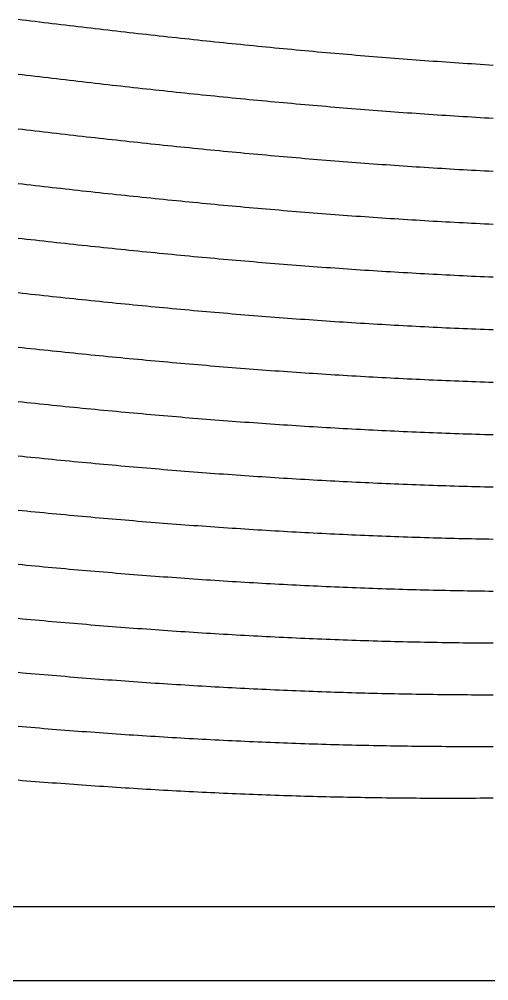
# Model space of a CAD drawing. Header units: millimetres. Extents: x 7 to 193, y 7 to 313.
# Drawn here: x 101 to 126.4, y 7 to 59.1 of the extents above; entities that cross this region are included whole.
import ezdxf

# ---------------------------------------------------------------- set-up
doc = ezdxf.new("R2010")
doc.units = ezdxf.units.MM
doc.layers.add('STUDY_GUIDES', color=7, linetype='Continuous')

msp = doc.modelspace()

# ---------------------------------------------------------------- linework, layer by layer
at = {"layer": 'STUDY_GUIDES'}
for points in [[(100.928, 59.1071), (101.16, 59.0787), (101.392, 59.0504), (101.624, 59.0221), (101.856, 58.9939), (102.088, 58.9657), (102.32, 58.9377), (102.552, 58.9097), (102.784, 58.8818), (103.016, 58.8539), (103.248, 58.8262), (103.48, 58.7985), (103.712, 58.7709), (103.944, 58.7434), (104.176, 58.716), (104.408, 58.6886), (104.64, 58.6614), (104.872, 58.6342), (105.104, 58.6071), (105.336, 58.5801), (105.568, 58.5532), (105.8, 58.5264), (106.032, 58.4997), (106.264, 58.473), (106.496, 58.4465), (106.728, 58.4201), (106.96, 58.3937), (107.192, 58.3675), (107.424, 58.3414), (107.656, 58.3153), (107.888, 58.2894), (108.12, 58.2636), (108.352, 58.2378), (108.584, 58.2122), (108.816, 58.1867), (109.048, 58.1613), (109.28, 58.136), (109.512, 58.1108), (109.744, 58.0858), (109.976, 58.0608), (110.208, 58.036), (110.44, 58.0113), (110.672, 57.9866), (110.904, 57.9621), (111.136, 57.9378), (111.368, 57.9135), (111.6, 57.8894), (111.832, 57.8654), (112.064, 57.8415), (112.296, 57.8177), (112.528, 57.7941), (112.76, 57.7706), (112.992, 57.7472), (113.224, 57.7239), (113.456, 57.7008), (113.688, 57.6778), (113.92, 57.6549), (114.152, 57.6322), (114.384, 57.6096), (114.616, 57.5871), (114.848, 57.5648), (115.08, 57.5426), (115.312, 57.5205), (115.544, 57.4986), (115.776, 57.4768), (116.008, 57.4552), (116.24, 57.4337), (116.472, 57.4123), (116.704, 57.3911), (116.936, 57.37), (117.168, 57.3491), (117.4, 57.3283), (117.632, 57.3077), (117.864, 57.2872), (118.096, 57.2669), (118.328, 57.2467), (118.56, 57.2266), (118.792, 57.2067), (119.024, 57.187), (119.256, 57.1674), (119.488, 57.148), (119.72, 57.1287), (119.952, 57.1096), (120.184, 57.0907), (120.416, 57.0719), (120.648, 57.0532), (120.88, 57.0347), (121.112, 57.0164), (121.344, 56.9983), (121.576, 56.9803), (121.808, 56.9624), (122.04, 56.9448), (122.272, 56.9272), (122.504, 56.9099), (122.736, 56.8927), (122.968, 56.8757), (123.2, 56.8589), (123.432, 56.8422), (123.664, 56.8257), (123.896, 56.8093), (124.128, 56.7932), (124.36, 56.7772), (124.592, 56.7614), (124.824, 56.7457), (125.056, 56.7302), (125.288, 56.7149), (125.52, 56.6998), (125.752, 56.6848), (125.984, 56.67), (126.216, 56.6554), (126.448, 56.641), (126.68, 56.6268)], [(100.928, 56.1386), (101.16, 56.1106), (101.392, 56.0827), (101.624, 56.0548), (101.856, 56.0271), (102.088, 55.9994), (102.32, 55.9718), (102.552, 55.9443), (102.784, 55.9168), (103.016, 55.8895), (103.248, 55.8622), (103.48, 55.835), (103.712, 55.8079), (103.944, 55.781), (104.176, 55.754), (104.408, 55.7272), (104.64, 55.7005), (104.872, 55.6739), (105.104, 55.6473), (105.336, 55.6209), (105.568, 55.5946), (105.8, 55.5683), (106.032, 55.5422), (106.264, 55.5162), (106.496, 55.4902), (106.728, 55.4644), (106.96, 55.4387), (107.192, 55.413), (107.424, 55.3875), (107.656, 55.3621), (107.888, 55.3368), (108.12, 55.3116), (108.352, 55.2866), (108.584, 55.2616), (108.816, 55.2368), (109.048, 55.212), (109.28, 55.1874), (109.512, 55.1629), (109.744, 55.1385), (109.976, 55.1143), (110.208, 55.0901), (110.44, 55.0661), (110.672, 55.0422), (110.904, 55.0185), (111.136, 54.9948), (111.368, 54.9713), (111.6, 54.9479), (111.832, 54.9246), (112.064, 54.9015), (112.296, 54.8785), (112.528, 54.8556), (112.76, 54.8329), (112.992, 54.8103), (113.224, 54.7878), (113.456, 54.7655), (113.688, 54.7433), (113.92, 54.7212), (114.152, 54.6993), (114.384, 54.6775), (114.616, 54.6558), (114.848, 54.6343), (115.08, 54.613), (115.312, 54.5918), (115.544, 54.5707), (115.776, 54.5497), (116.008, 54.529), (116.24, 54.5083), (116.472, 54.4878), (116.704, 54.4675), (116.936, 54.4473), (117.168, 54.4273), (117.4, 54.4074), (117.632, 54.3876), (117.864, 54.3681), (118.096, 54.3486), (118.328, 54.3293), (118.56, 54.3102), (118.792, 54.2913), (119.024, 54.2725), (119.256, 54.2538), (119.488, 54.2353), (119.72, 54.217), (119.952, 54.1988), (120.184, 54.1808), (120.416, 54.163), (120.648, 54.1453), (120.88, 54.1278), (121.112, 54.1104), (121.344, 54.0933), (121.576, 54.0762), (121.808, 54.0594), (122.04, 54.0427), (122.272, 54.0262), (122.504, 54.0099), (122.736, 53.9937), (122.968, 53.9777), (123.2, 53.9619), (123.432, 53.9462), (123.664, 53.9307), (123.896, 53.9154), (124.128, 53.9003), (124.36, 53.8853), (124.592, 53.8705), (124.824, 53.8559), (125.056, 53.8415), (125.288, 53.8272), (125.52, 53.8131), (125.752, 53.7992), (125.984, 53.7855), (126.216, 53.772), (126.448, 53.7586), (126.68, 53.7455)], [(100.928, 53.1726), (101.16, 53.1451), (101.392, 53.1177), (101.624, 53.0903), (101.856, 53.0631), (102.088, 53.0359), (102.32, 53.0088), (102.552, 52.9818), (102.784, 52.9549), (103.016, 52.9281), (103.248, 52.9014), (103.48, 52.8747), (103.712, 52.8482), (103.944, 52.8217), (104.176, 52.7954), (104.408, 52.7692), (104.64, 52.743), (104.872, 52.717), (105.104, 52.691), (105.336, 52.6652), (105.568, 52.6395), (105.8, 52.6139), (106.032, 52.5883), (106.264, 52.5629), (106.496, 52.5376), (106.728, 52.5124), (106.96, 52.4874), (107.192, 52.4624), (107.424, 52.4376), (107.656, 52.4128), (107.888, 52.3882), (108.12, 52.3637), (108.352, 52.3393), (108.584, 52.3151), (108.816, 52.2909), (109.048, 52.2669), (109.28, 52.243), (109.512, 52.2192), (109.744, 52.1956), (109.976, 52.172), (110.208, 52.1487), (110.44, 52.1254), (110.672, 52.1022), (110.904, 52.0792), (111.136, 52.0564), (111.368, 52.0336), (111.6, 52.011), (111.832, 51.9885), (112.064, 51.9662), (112.296, 51.944), (112.528, 51.9219), (112.76, 51.9), (112.992, 51.8782), (113.224, 51.8565), (113.456, 51.835), (113.688, 51.8137), (113.92, 51.7924), (114.152, 51.7713), (114.384, 51.7504), (114.616, 51.7296), (114.848, 51.709), (115.08, 51.6885), (115.312, 51.6681), (115.544, 51.6479), (115.776, 51.6279), (116.008, 51.608), (116.24, 51.5883), (116.472, 51.5687), (116.704, 51.5492), (116.936, 51.53), (117.168, 51.5108), (117.4, 51.4919), (117.632, 51.4731), (117.864, 51.4544), (118.096, 51.4359), (118.328, 51.4176), (118.56, 51.3994), (118.792, 51.3814), (119.024, 51.3636), (119.256, 51.3459), (119.488, 51.3283), (119.72, 51.311), (119.952, 51.2938), (120.184, 51.2768), (120.416, 51.2599), (120.648, 51.2432), (120.88, 51.2267), (121.112, 51.2104), (121.344, 51.1942), (121.576, 51.1782), (121.808, 51.1624), (122.04, 51.1467), (122.272, 51.1312), (122.504, 51.1159), (122.736, 51.1007), (122.968, 51.0858), (123.2, 51.071), (123.432, 51.0564), (123.664, 51.0419), (123.896, 51.0277), (124.128, 51.0136), (124.36, 50.9997), (124.592, 50.986), (124.824, 50.9724), (125.056, 50.9591), (125.288, 50.9459), (125.52, 50.9329), (125.752, 50.9201), (125.984, 50.9074), (126.216, 50.895), (126.448, 50.8827), (126.68, 50.8706)], [(100.928, 50.2097), (101.16, 50.1827), (101.392, 50.1557), (101.624, 50.1289), (101.856, 50.1022), (102.088, 50.0756), (102.32, 50.049), (102.552, 50.0226), (102.784, 49.9962), (103.016, 49.97), (103.248, 49.9438), (103.48, 49.9178), (103.712, 49.8919), (103.944, 49.866), (104.176, 49.8403), (104.408, 49.8147), (104.64, 49.7891), (104.872, 49.7637), (105.104, 49.7384), (105.336, 49.7132), (105.568, 49.6882), (105.8, 49.6632), (106.032, 49.6383), (106.264, 49.6136), (106.496, 49.589), (106.728, 49.5645), (106.96, 49.5401), (107.192, 49.5158), (107.424, 49.4917), (107.656, 49.4676), (107.888, 49.4437), (108.12, 49.42), (108.352, 49.3963), (108.584, 49.3728), (108.816, 49.3494), (109.048, 49.3261), (109.28, 49.303), (109.512, 49.28), (109.744, 49.2571), (109.976, 49.2343), (110.208, 49.2117), (110.44, 49.1892), (110.672, 49.1669), (110.904, 49.1447), (111.136, 49.1226), (111.368, 49.1007), (111.6, 49.0789), (111.832, 49.0572), (112.064, 49.0357), (112.296, 49.0143), (112.528, 48.9931), (112.76, 48.972), (112.992, 48.9511), (113.224, 48.9303), (113.456, 48.9096), (113.688, 48.8891), (113.92, 48.8688), (114.152, 48.8486), (114.384, 48.8285), (114.616, 48.8086), (114.848, 48.7889), (115.08, 48.7693), (115.312, 48.7498), (115.544, 48.7306), (115.776, 48.7114), (116.008, 48.6925), (116.24, 48.6736), (116.472, 48.655), (116.704, 48.6365), (116.936, 48.6182), (117.168, 48.6), (117.4, 48.582), (117.632, 48.5641), (117.864, 48.5464), (118.096, 48.5289), (118.328, 48.5115), (118.56, 48.4943), (118.792, 48.4773), (119.024, 48.4605), (119.256, 48.4438), (119.488, 48.4272), (119.72, 48.4109), (119.952, 48.3947), (120.184, 48.3787), (120.416, 48.3629), (120.648, 48.3472), (120.88, 48.3317), (121.112, 48.3164), (121.344, 48.3012), (121.576, 48.2862), (121.808, 48.2714), (122.04, 48.2568), (122.272, 48.2424), (122.504, 48.2281), (122.736, 48.214), (122.968, 48.2001), (123.2, 48.1864), (123.432, 48.1728), (123.664, 48.1595), (123.896, 48.1463), (124.128, 48.1333), (124.36, 48.1205), (124.592, 48.1078), (124.824, 48.0954), (125.056, 48.0831), (125.288, 48.071), (125.52, 48.0591), (125.752, 48.0474), (125.984, 48.0359), (126.216, 48.0245), (126.448, 48.0134), (126.68, 48.0024)], [(100.928, 47.2499), (101.16, 47.2234), (101.392, 47.1971), (101.624, 47.1708), (101.856, 47.1447), (102.088, 47.1186), (102.32, 47.0927), (102.552, 47.0668), (102.784, 47.0411), (103.016, 47.0155), (103.248, 46.9899), (103.48, 46.9645), (103.712, 46.9392), (103.944, 46.914), (104.176, 46.889), (104.408, 46.864), (104.64, 46.8391), (104.872, 46.8144), (105.104, 46.7898), (105.336, 46.7652), (105.568, 46.7409), (105.8, 46.7166), (106.032, 46.6924), (106.264, 46.6684), (106.496, 46.6445), (106.728, 46.6207), (106.96, 46.5971), (107.192, 46.5735), (107.424, 46.5501), (107.656, 46.5269), (107.888, 46.5037), (108.12, 46.4807), (108.352, 46.4578), (108.584, 46.435), (108.816, 46.4124), (109.048, 46.3899), (109.28, 46.3676), (109.512, 46.3454), (109.744, 46.3233), (109.976, 46.3014), (110.208, 46.2796), (110.44, 46.2579), (110.672, 46.2364), (110.904, 46.215), (111.136, 46.1938), (111.368, 46.1727), (111.6, 46.1517), (111.832, 46.1309), (112.064, 46.1103), (112.296, 46.0898), (112.528, 46.0694), (112.76, 46.0492), (112.992, 46.0292), (113.224, 46.0093), (113.456, 45.9895), (113.688, 45.9699), (113.92, 45.9505), (114.152, 45.9312), (114.384, 45.912), (114.616, 45.8931), (114.848, 45.8742), (115.08, 45.8556), (115.312, 45.8371), (115.544, 45.8187), (115.776, 45.8006), (116.008, 45.7825), (116.24, 45.7647), (116.472, 45.747), (116.704, 45.7295), (116.936, 45.7121), (117.168, 45.6949), (117.4, 45.6779), (117.632, 45.661), (117.864, 45.6443), (118.096, 45.6278), (118.328, 45.6114), (118.56, 45.5952), (118.792, 45.5792), (119.024, 45.5634), (119.256, 45.5477), (119.488, 45.5322), (119.72, 45.5168), (119.952, 45.5017), (120.184, 45.4867), (120.416, 45.4719), (120.648, 45.4573), (120.88, 45.4428), (121.112, 45.4286), (121.344, 45.4145), (121.576, 45.4006), (121.808, 45.3868), (122.04, 45.3733), (122.272, 45.3599), (122.504, 45.3467), (122.736, 45.3337), (122.968, 45.3209), (123.2, 45.3082), (123.432, 45.2958), (123.664, 45.2835), (123.896, 45.2714), (124.128, 45.2595), (124.36, 45.2478), (124.592, 45.2362), (124.824, 45.2249), (125.056, 45.2137), (125.288, 45.2028), (125.52, 45.192), (125.752, 45.1814), (125.984, 45.171), (126.216, 45.1608), (126.448, 45.1508), (126.68, 45.1409)], [(100.928, 44.2935), (101.16, 44.2677), (101.392, 44.2419), (101.624, 44.2163), (101.856, 44.1908), (102.088, 44.1653), (102.32, 44.14), (102.552, 44.1148), (102.784, 44.0897), (103.016, 44.0648), (103.248, 44.0399), (103.48, 44.0152), (103.712, 43.9905), (103.944, 43.966), (104.176, 43.9416), (104.408, 43.9174), (104.64, 43.8932), (104.872, 43.8692), (105.104, 43.8453), (105.336, 43.8215), (105.568, 43.7978), (105.8, 43.7743), (106.032, 43.7509), (106.264, 43.7276), (106.496, 43.7044), (106.728, 43.6814), (106.96, 43.6585), (107.192, 43.6358), (107.424, 43.6131), (107.656, 43.5907), (107.888, 43.5683), (108.12, 43.5461), (108.352, 43.524), (108.584, 43.5021), (108.816, 43.4802), (109.048, 43.4586), (109.28, 43.4371), (109.512, 43.4157), (109.744, 43.3944), (109.976, 43.3733), (110.208, 43.3524), (110.44, 43.3316), (110.672, 43.3109), (110.904, 43.2904), (111.136, 43.2701), (111.368, 43.2499), (111.6, 43.2298), (111.832, 43.2099), (112.064, 43.1901), (112.296, 43.1705), (112.528, 43.1511), (112.76, 43.1318), (112.992, 43.1126), (113.224, 43.0937), (113.456, 43.0748), (113.688, 43.0562), (113.92, 43.0377), (114.152, 43.0193), (114.384, 43.0011), (114.616, 42.9831), (114.848, 42.9652), (115.08, 42.9475), (115.312, 42.93), (115.544, 42.9126), (115.776, 42.8954), (116.008, 42.8784), (116.24, 42.8615), (116.472, 42.8448), (116.704, 42.8283), (116.936, 42.8119), (117.168, 42.7957), (117.4, 42.7797), (117.632, 42.7639), (117.864, 42.7482), (118.096, 42.7327), (118.328, 42.7173), (118.56, 42.7022), (118.792, 42.6872), (119.024, 42.6724), (119.256, 42.6577), (119.488, 42.6433), (119.72, 42.629), (119.952, 42.6149), (120.184, 42.601), (120.416, 42.5873), (120.648, 42.5737), (120.88, 42.5603), (121.112, 42.5471), (121.344, 42.5341), (121.576, 42.5213), (121.808, 42.5086), (122.04, 42.4962), (122.272, 42.4839), (122.504, 42.4718), (122.736, 42.4599), (122.968, 42.4481), (123.2, 42.4366), (123.432, 42.4253), (123.664, 42.4141), (123.896, 42.4031), (124.128, 42.3923), (124.36, 42.3817), (124.592, 42.3713), (124.824, 42.3611), (125.056, 42.3511), (125.288, 42.3412), (125.52, 42.3316), (125.752, 42.3221), (125.984, 42.3129), (126.216, 42.3038), (126.448, 42.2949), (126.68, 42.2862)], [(100.928, 41.3408), (101.16, 41.3156), (101.392, 41.2905), (101.624, 41.2656), (101.856, 41.2407), (102.088, 41.2159), (102.32, 41.1913), (102.552, 41.1668), (102.784, 41.1424), (103.016, 41.1181), (103.248, 41.094), (103.48, 41.0699), (103.712, 41.046), (103.944, 41.0222), (104.176, 40.9986), (104.408, 40.975), (104.64, 40.9516), (104.872, 40.9283), (105.104, 40.9052), (105.336, 40.8821), (105.568, 40.8592), (105.8, 40.8365), (106.032, 40.8139), (106.264, 40.7914), (106.496, 40.769), (106.728, 40.7468), (106.96, 40.7247), (107.192, 40.7027), (107.424, 40.6809), (107.656, 40.6593), (107.888, 40.6377), (108.12, 40.6164), (108.352, 40.5951), (108.584, 40.574), (108.816, 40.5531), (109.048, 40.5322), (109.28, 40.5116), (109.512, 40.4911), (109.744, 40.4707), (109.976, 40.4505), (110.208, 40.4304), (110.44, 40.4105), (110.672, 40.3908), (110.904, 40.3711), (111.136, 40.3517), (111.368, 40.3324), (111.6, 40.3132), (111.832, 40.2943), (112.064, 40.2754), (112.296, 40.2568), (112.528, 40.2382), (112.76, 40.2199), (112.992, 40.2017), (113.224, 40.1837), (113.456, 40.1658), (113.688, 40.1481), (113.92, 40.1306), (114.152, 40.1132), (114.384, 40.096), (114.616, 40.0789), (114.848, 40.0621), (115.08, 40.0453), (115.312, 40.0288), (115.544, 40.0124), (115.776, 39.9962), (116.008, 39.9802), (116.24, 39.9644), (116.472, 39.9487), (116.704, 39.9332), (116.936, 39.9178), (117.168, 39.9026), (117.4, 39.8877), (117.632, 39.8728), (117.864, 39.8582), (118.096, 39.8437), (118.328, 39.8295), (118.56, 39.8154), (118.792, 39.8014), (119.024, 39.7877), (119.256, 39.7741), (119.488, 39.7607), (119.72, 39.7475), (119.952, 39.7345), (120.184, 39.7217), (120.416, 39.709), (120.648, 39.6966), (120.88, 39.6843), (121.112, 39.6722), (121.344, 39.6602), (121.576, 39.6485), (121.808, 39.637), (122.04, 39.6256), (122.272, 39.6144), (122.504, 39.6035), (122.736, 39.5927), (122.968, 39.5821), (123.2, 39.5717), (123.432, 39.5614), (123.664, 39.5514), (123.896, 39.5415), (124.128, 39.5319), (124.36, 39.5224), (124.592, 39.5132), (124.824, 39.5041), (125.056, 39.4952), (125.288, 39.4865), (125.52, 39.478), (125.752, 39.4697), (125.984, 39.4616), (126.216, 39.4537), (126.448, 39.446), (126.68, 39.4385)], [(100.928, 38.3921), (101.16, 38.3676), (101.392, 38.3432), (101.624, 38.3189), (101.856, 38.2947), (102.088, 38.2707), (102.32, 38.2468), (102.552, 38.223), (102.784, 38.1993), (103.016, 38.1758), (103.248, 38.1523), (103.48, 38.1291), (103.712, 38.1059), (103.944, 38.0829), (104.176, 38.06), (104.408, 38.0372), (104.64, 38.0146), (104.872, 37.9921), (105.104, 37.9697), (105.336, 37.9475), (105.568, 37.9254), (105.8, 37.9034), (106.032, 37.8816), (106.264, 37.86), (106.496, 37.8384), (106.728, 37.817), (106.96, 37.7958), (107.192, 37.7747), (107.424, 37.7537), (107.656, 37.7329), (107.888, 37.7122), (108.12, 37.6917), (108.352, 37.6714), (108.584, 37.6511), (108.816, 37.6311), (109.048, 37.6111), (109.28, 37.5914), (109.512, 37.5718), (109.744, 37.5523), (109.976, 37.533), (110.208, 37.5138), (110.44, 37.4949), (110.672, 37.476), (110.904, 37.4573), (111.136, 37.4388), (111.368, 37.4205), (111.6, 37.4023), (111.832, 37.3842), (112.064, 37.3664), (112.296, 37.3487), (112.528, 37.3311), (112.76, 37.3137), (112.992, 37.2965), (113.224, 37.2795), (113.456, 37.2626), (113.688, 37.2459), (113.92, 37.2293), (114.152, 37.213), (114.384, 37.1967), (114.616, 37.1807), (114.848, 37.1649), (115.08, 37.1492), (115.312, 37.1336), (115.544, 37.1183), (115.776, 37.1031), (116.008, 37.0881), (116.24, 37.0733), (116.472, 37.0587), (116.704, 37.0442), (116.936, 37.0299), (117.168, 37.0158), (117.4, 37.0019), (117.632, 36.9881), (117.864, 36.9746), (118.096, 36.9612), (118.328, 36.948), (118.56, 36.9349), (118.792, 36.9221), (119.024, 36.9094), (119.256, 36.8969), (119.488, 36.8847), (119.72, 36.8725), (119.952, 36.8606), (120.184, 36.8489), (120.416, 36.8373), (120.648, 36.826), (120.88, 36.8148), (121.112, 36.8038), (121.344, 36.793), (121.576, 36.7824), (121.808, 36.772), (122.04, 36.7617), (122.272, 36.7517), (122.504, 36.7419), (122.736, 36.7322), (122.968, 36.7227), (123.2, 36.7135), (123.432, 36.7044), (123.664, 36.6955), (123.896, 36.6868), (124.128, 36.6783), (124.36, 36.67), (124.592, 36.6619), (124.824, 36.6539), (125.056, 36.6462), (125.288, 36.6387), (125.52, 36.6314), (125.752, 36.6242), (125.984, 36.6173), (126.216, 36.6105), (126.448, 36.604), (126.68, 36.5977)], [(100.928, 35.4475), (101.16, 35.4237), (101.392, 35.4001), (101.624, 35.3765), (101.856, 35.3531), (102.088, 35.3298), (102.32, 35.3066), (102.552, 35.2836), (102.784, 35.2607), (103.016, 35.2379), (103.248, 35.2153), (103.48, 35.1928), (103.712, 35.1704), (103.944, 35.1482), (104.176, 35.1261), (104.408, 35.1041), (104.64, 35.0823), (104.872, 35.0606), (105.104, 35.0391), (105.336, 35.0177), (105.568, 34.9965), (105.8, 34.9753), (106.032, 34.9544), (106.264, 34.9336), (106.496, 34.9129), (106.728, 34.8924), (106.96, 34.872), (107.192, 34.8518), (107.424, 34.8317), (107.656, 34.8118), (107.888, 34.792), (108.12, 34.7724), (108.352, 34.7529), (108.584, 34.7336), (108.816, 34.7145), (109.048, 34.6955), (109.28, 34.6766), (109.512, 34.6579), (109.744, 34.6394), (109.976, 34.6211), (110.208, 34.6028), (110.44, 34.5848), (110.672, 34.5669), (110.904, 34.5492), (111.136, 34.5317), (111.368, 34.5143), (111.6, 34.4971), (111.832, 34.48), (112.064, 34.4631), (112.296, 34.4464), (112.528, 34.4299), (112.76, 34.4135), (112.992, 34.3973), (113.224, 34.3812), (113.456, 34.3654), (113.688, 34.3497), (113.92, 34.3341), (114.152, 34.3188), (114.384, 34.3036), (114.616, 34.2886), (114.848, 34.2738), (115.08, 34.2591), (115.312, 34.2447), (115.544, 34.2304), (115.776, 34.2163), (116.008, 34.2023), (116.24, 34.1886), (116.472, 34.175), (116.704, 34.1616), (116.936, 34.1484), (117.168, 34.1353), (117.4, 34.1225), (117.632, 34.1098), (117.864, 34.0973), (118.096, 34.085), (118.328, 34.0729), (118.56, 34.061), (118.792, 34.0493), (119.024, 34.0377), (119.256, 34.0263), (119.488, 34.0151), (119.72, 34.0042), (119.952, 33.9933), (120.184, 33.9827), (120.416, 33.9723), (120.648, 33.9621), (120.88, 33.952), (121.112, 33.9422), (121.344, 33.9325), (121.576, 33.923), (121.808, 33.9137), (122.04, 33.9047), (122.272, 33.8958), (122.504, 33.8871), (122.736, 33.8786), (122.968, 33.8702), (123.2, 33.8621), (123.432, 33.8542), (123.664, 33.8465), (123.896, 33.8389), (124.128, 33.8316), (124.36, 33.8245), (124.592, 33.8175), (124.824, 33.8108), (125.056, 33.8042), (125.288, 33.7979), (125.52, 33.7917), (125.752, 33.7857), (125.984, 33.78), (126.216, 33.7744), (126.448, 33.7691), (126.68, 33.7639)], [(100.928, 32.5074), (101.16, 32.4843), (101.392, 32.4614), (101.624, 32.4386), (101.856, 32.416), (102.088, 32.3935), (102.32, 32.3711), (102.552, 32.3489), (102.784, 32.3268), (103.016, 32.3048), (103.248, 32.283), (103.48, 32.2613), (103.712, 32.2398), (103.944, 32.2184), (104.176, 32.1971), (104.408, 32.176), (104.64, 32.155), (104.872, 32.1342), (105.104, 32.1135), (105.336, 32.093), (105.568, 32.0726), (105.8, 32.0524), (106.032, 32.0323), (106.264, 32.0124), (106.496, 31.9926), (106.728, 31.973), (106.96, 31.9535), (107.192, 31.9342), (107.424, 31.9151), (107.656, 31.8961), (107.888, 31.8772), (108.12, 31.8585), (108.352, 31.84), (108.584, 31.8216), (108.816, 31.8034), (109.048, 31.7854), (109.28, 31.7675), (109.512, 31.7498), (109.744, 31.7322), (109.976, 31.7148), (110.208, 31.6976), (110.44, 31.6805), (110.672, 31.6637), (110.904, 31.6469), (111.136, 31.6304), (111.368, 31.614), (111.6, 31.5978), (111.832, 31.5817), (112.064, 31.5659), (112.296, 31.5501), (112.528, 31.5346), (112.76, 31.5193), (112.992, 31.5041), (113.224, 31.4891), (113.456, 31.4742), (113.688, 31.4596), (113.92, 31.4451), (114.152, 31.4308), (114.384, 31.4167), (114.616, 31.4028), (114.848, 31.389), (115.08, 31.3754), (115.312, 31.362), (115.544, 31.3488), (115.776, 31.3357), (116.008, 31.3229), (116.24, 31.3102), (116.472, 31.2977), (116.704, 31.2854), (116.936, 31.2733), (117.168, 31.2614), (117.4, 31.2496), (117.632, 31.2381), (117.864, 31.2267), (118.096, 31.2155), (118.328, 31.2045), (118.56, 31.1937), (118.792, 31.1831), (119.024, 31.1726), (119.256, 31.1624), (119.488, 31.1523), (119.72, 31.1425), (119.952, 31.1328), (120.184, 31.1233), (120.416, 31.114), (120.648, 31.1049), (120.88, 31.096), (121.112, 31.0873), (121.344, 31.0788), (121.576, 31.0705), (121.808, 31.0624), (122.04, 31.0544), (122.272, 31.0467), (122.504, 31.0392), (122.736, 31.0318), (122.968, 31.0247), (123.2, 31.0177), (123.432, 31.011), (123.664, 31.0044), (123.896, 30.9981), (124.128, 30.9919), (124.36, 30.9859), (124.592, 30.9802), (124.824, 30.9746), (125.056, 30.9692), (125.288, 30.9641), (125.52, 30.9591), (125.752, 30.9543), (125.984, 30.9497), (126.216, 30.9454), (126.448, 30.9412), (126.68, 30.9372)], [(100.928, 29.5718), (101.16, 29.5496), (101.392, 29.5275), (101.624, 29.5055), (101.856, 29.4837), (102.088, 29.462), (102.32, 29.4405), (102.552, 29.4191), (102.784, 29.3978), (103.016, 29.3767), (103.248, 29.3557), (103.48, 29.3349), (103.712, 29.3142), (103.944, 29.2937), (104.176, 29.2733), (104.408, 29.253), (104.64, 29.233), (104.872, 29.213), (105.104, 29.1932), (105.336, 29.1736), (105.568, 29.1541), (105.8, 29.1348), (106.032, 29.1157), (106.264, 29.0967), (106.496, 29.0778), (106.728, 29.0591), (106.96, 29.0406), (107.192, 29.0222), (107.424, 29.004), (107.656, 28.9859), (107.888, 28.9681), (108.12, 28.9503), (108.352, 28.9328), (108.584, 28.9154), (108.816, 28.8981), (109.048, 28.8811), (109.28, 28.8642), (109.512, 28.8475), (109.744, 28.8309), (109.976, 28.8145), (110.208, 28.7983), (110.44, 28.7822), (110.672, 28.7664), (110.904, 28.7506), (111.136, 28.7351), (111.368, 28.7197), (111.6, 28.7046), (111.832, 28.6896), (112.064, 28.6747), (112.296, 28.6601), (112.528, 28.6456), (112.76, 28.6313), (112.992, 28.6171), (113.224, 28.6032), (113.456, 28.5894), (113.688, 28.5758), (113.92, 28.5624), (114.152, 28.5492), (114.384, 28.5362), (114.616, 28.5233), (114.848, 28.5106), (115.08, 28.4981), (115.312, 28.4858), (115.544, 28.4737), (115.776, 28.4617), (116.008, 28.45), (116.24, 28.4384), (116.472, 28.427), (116.704, 28.4159), (116.936, 28.4048), (117.168, 28.394), (117.4, 28.3834), (117.632, 28.373), (117.864, 28.3627), (118.096, 28.3527), (118.328, 28.3428), (118.56, 28.3331), (118.792, 28.3236), (119.024, 28.3143), (119.256, 28.3052), (119.488, 28.2963), (119.72, 28.2876), (119.952, 28.2791), (120.184, 28.2708), (120.416, 28.2626), (120.648, 28.2547), (120.88, 28.2469), (121.112, 28.2394), (121.344, 28.2321), (121.576, 28.2249), (121.808, 28.2179), (122.04, 28.2112), (122.272, 28.2046), (122.504, 28.1982), (122.736, 28.1921), (122.968, 28.1861), (123.2, 28.1803), (123.432, 28.1748), (123.664, 28.1694), (123.896, 28.1642), (124.128, 28.1592), (124.36, 28.1545), (124.592, 28.1499), (124.824, 28.1455), (125.056, 28.1413), (125.288, 28.1373), (125.52, 28.1336), (125.752, 28.13), (125.984, 28.1266), (126.216, 28.1234), (126.448, 28.1205), (126.68, 28.1177)], [(100.928, 26.6411), (101.16, 26.6197), (101.392, 26.5985), (101.624, 26.5773), (101.856, 26.5564), (102.088, 26.5355), (102.32, 26.5149), (102.552, 26.4943), (102.784, 26.4739), (103.016, 26.4537), (103.248, 26.4336), (103.48, 26.4137), (103.712, 26.3939), (103.944, 26.3742), (104.176, 26.3548), (104.408, 26.3354), (104.64, 26.3163), (104.872, 26.2973), (105.104, 26.2784), (105.336, 26.2597), (105.568, 26.2412), (105.8, 26.2228), (106.032, 26.2046), (106.264, 26.1865), (106.496, 26.1686), (106.728, 26.1509), (106.96, 26.1333), (107.192, 26.1159), (107.424, 26.0987), (107.656, 26.0816), (107.888, 26.0647), (108.12, 26.048), (108.352, 26.0314), (108.584, 26.015), (108.816, 25.9988), (109.048, 25.9827), (109.28, 25.9669), (109.512, 25.9511), (109.744, 25.9356), (109.976, 25.9202), (110.208, 25.905), (110.44, 25.89), (110.672, 25.8752), (110.904, 25.8605), (111.136, 25.846), (111.368, 25.8317), (111.6, 25.8176), (111.832, 25.8036), (112.064, 25.7899), (112.296, 25.7763), (112.528, 25.7629), (112.76, 25.7496), (112.992, 25.7366), (113.224, 25.7237), (113.456, 25.711), (113.688, 25.6985), (113.92, 25.6862), (114.152, 25.6741), (114.384, 25.6621), (114.616, 25.6504), (114.848, 25.6388), (115.08, 25.6274), (115.312, 25.6162), (115.544, 25.6052), (115.776, 25.5944), (116.008, 25.5837), (116.24, 25.5733), (116.472, 25.563), (116.704, 25.553), (116.936, 25.5431), (117.168, 25.5334), (117.4, 25.5239), (117.632, 25.5146), (117.864, 25.5055), (118.096, 25.4966), (118.328, 25.4879), (118.56, 25.4794), (118.792, 25.471), (119.024, 25.4629), (119.256, 25.4549), (119.488, 25.4472), (119.72, 25.4396), (119.952, 25.4323), (120.184, 25.4251), (120.416, 25.4182), (120.648, 25.4114), (120.88, 25.4048), (121.112, 25.3984), (121.344, 25.3923), (121.576, 25.3863), (121.808, 25.3805), (122.04, 25.3749), (122.272, 25.3696), (122.504, 25.3644), (122.736, 25.3594), (122.968, 25.3546), (123.2, 25.35), (123.432, 25.3456), (123.664, 25.3415), (123.896, 25.3375), (124.128, 25.3337), (124.36, 25.3301), (124.592, 25.3267), (124.824, 25.3235), (125.056, 25.3206), (125.288, 25.3178), (125.52, 25.3152), (125.752, 25.3128), (125.984, 25.3107), (126.216, 25.3087), (126.448, 25.3069), (126.68, 25.3053)], [(100.928, 23.7155), (101.16, 23.695), (101.392, 23.6746), (101.624, 23.6543), (101.856, 23.6342), (102.088, 23.6143), (102.32, 23.5945), (102.552, 23.5749), (102.784, 23.5554), (103.016, 23.536), (103.248, 23.5169), (103.48, 23.4979), (103.712, 23.479), (103.944, 23.4603), (104.176, 23.4418), (104.408, 23.4234), (104.64, 23.4051), (104.872, 23.3871), (105.104, 23.3692), (105.336, 23.3515), (105.568, 23.3339), (105.8, 23.3165), (106.032, 23.2992), (106.264, 23.2822), (106.496, 23.2653), (106.728, 23.2485), (106.96, 23.2319), (107.192, 23.2155), (107.424, 23.1993), (107.656, 23.1832), (107.888, 23.1674), (108.12, 23.1516), (108.352, 23.1361), (108.584, 23.1207), (108.816, 23.1055), (109.048, 23.0905), (109.28, 23.0756), (109.512, 23.061), (109.744, 23.0465), (109.976, 23.0322), (110.208, 23.018), (110.44, 23.0041), (110.672, 22.9903), (110.904, 22.9767), (111.136, 22.9633), (111.368, 22.95), (111.6, 22.937), (111.832, 22.9241), (112.064, 22.9114), (112.296, 22.8989), (112.528, 22.8866), (112.76, 22.8745), (112.992, 22.8625), (113.224, 22.8507), (113.456, 22.8392), (113.688, 22.8278), (113.92, 22.8166), (114.152, 22.8055), (114.384, 22.7947), (114.616, 22.7841), (114.848, 22.7736), (115.08, 22.7634), (115.312, 22.7533), (115.544, 22.7434), (115.776, 22.7337), (116.008, 22.7242), (116.24, 22.7149), (116.472, 22.7058), (116.704, 22.6969), (116.936, 22.6882), (117.168, 22.6796), (117.4, 22.6713), (117.632, 22.6631), (117.864, 22.6552), (118.096, 22.6474), (118.328, 22.6399), (118.56, 22.6325), (118.792, 22.6253), (119.024, 22.6184), (119.256, 22.6116), (119.488, 22.605), (119.72, 22.5986), (119.952, 22.5925), (120.184, 22.5865), (120.416, 22.5807), (120.648, 22.5751), (120.88, 22.5697), (121.112, 22.5645), (121.344, 22.5595), (121.576, 22.5548), (121.808, 22.5502), (122.04, 22.5458), (122.272, 22.5416), (122.504, 22.5376), (122.736, 22.5338), (122.968, 22.5302), (123.2, 22.5268), (123.432, 22.5236), (123.664, 22.5206), (123.896, 22.5179), (124.128, 22.5153), (124.36, 22.5129), (124.592, 22.5107), (124.824, 22.5087), (125.056, 22.507), (125.288, 22.5054), (125.52, 22.504), (125.752, 22.5028), (125.984, 22.5019), (126.216, 22.5011), (126.448, 22.5005), (126.68, 22.5002)], [(100.928, 20.7951), (101.16, 20.7755), (101.392, 20.756), (101.624, 20.7367), (101.856, 20.7175), (102.088, 20.6985), (102.32, 20.6796), (102.552, 20.6609), (102.784, 20.6423), (103.016, 20.6239), (103.248, 20.6057), (103.48, 20.5877), (103.712, 20.5698), (103.944, 20.552), (104.176, 20.5344), (104.408, 20.517), (104.64, 20.4998), (104.872, 20.4827), (105.104, 20.4658), (105.336, 20.449), (105.568, 20.4325), (105.8, 20.4161), (106.032, 20.3998), (106.264, 20.3837), (106.496, 20.3679), (106.728, 20.3521), (106.96, 20.3366), (107.192, 20.3212), (107.424, 20.306), (107.656, 20.291), (107.888, 20.2761), (108.12, 20.2614), (108.352, 20.2469), (108.584, 20.2326), (108.816, 20.2185), (109.048, 20.2045), (109.28, 20.1907), (109.512, 20.1771), (109.744, 20.1637), (109.976, 20.1505), (110.208, 20.1374), (110.44, 20.1245), (110.672, 20.1118), (110.904, 20.0993), (111.136, 20.087), (111.368, 20.0748), (111.6, 20.0629), (111.832, 20.0511), (112.064, 20.0395), (112.296, 20.0281), (112.528, 20.0169), (112.76, 20.0059), (112.992, 19.995), (113.224, 19.9844), (113.456, 19.9739), (113.688, 19.9637), (113.92, 19.9536), (114.152, 19.9437), (114.384, 19.934), (114.616, 19.9245), (114.848, 19.9152), (115.08, 19.9061), (115.312, 19.8972), (115.544, 19.8884), (115.776, 19.8799), (116.008, 19.8715), (116.24, 19.8634), (116.472, 19.8554), (116.704, 19.8477), (116.936, 19.8401), (117.168, 19.8327), (117.4, 19.8256), (117.632, 19.8186), (117.864, 19.8118), (118.096, 19.8052), (118.328, 19.7988), (118.56, 19.7927), (118.792, 19.7867), (119.024, 19.7809), (119.256, 19.7753), (119.488, 19.7699), (119.72, 19.7647), (119.952, 19.7597), (120.184, 19.7549), (120.416, 19.7503), (120.648, 19.7459), (120.88, 19.7417), (121.112, 19.7377), (121.344, 19.7339), (121.576, 19.7303), (121.808, 19.7269), (122.04, 19.7237), (122.272, 19.7207), (122.504, 19.7179), (122.736, 19.7154), (122.968, 19.713), (123.2, 19.7108), (123.432, 19.7088), (123.664, 19.707), (123.896, 19.7054), (124.128, 19.7041), (124.36, 19.7029), (124.592, 19.7019), (124.824, 19.7011), (125.056, 19.7005), (125.288, 19.7002), (125.52, 19.7), (125.752, 19.7), (125.984, 19.7003), (126.216, 19.7007), (126.448, 19.7014), (126.68, 19.7022)], [(100.928, 17.8802), (101.16, 17.8615), (101.392, 17.8429), (101.624, 17.8245), (101.856, 17.8063), (102.088, 17.7882), (102.32, 17.7703), (102.552, 17.7526), (102.784, 17.735), (103.016, 17.7176), (103.248, 17.7003), (103.48, 17.6832), (103.712, 17.6663), (103.944, 17.6496), (104.176, 17.633), (104.408, 17.6166), (104.64, 17.6003), (104.872, 17.5843), (105.104, 17.5684), (105.336, 17.5526), (105.568, 17.5371), (105.8, 17.5217), (106.032, 17.5065), (106.264, 17.4914), (106.496, 17.4766), (106.728, 17.4619), (106.96, 17.4474), (107.192, 17.4331), (107.424, 17.4189), (107.656, 17.405), (107.888, 17.3912), (108.12, 17.3775), (108.352, 17.3641), (108.584, 17.3509), (108.816, 17.3378), (109.048, 17.3249), (109.28, 17.3122), (109.512, 17.2997), (109.744, 17.2874), (109.976, 17.2752), (110.208, 17.2633), (110.44, 17.2515), (110.672, 17.2399), (110.904, 17.2285), (111.136, 17.2173), (111.368, 17.2062), (111.6, 17.1954), (111.832, 17.1847), (112.064, 17.1743), (112.296, 17.164), (112.528, 17.1539), (112.76, 17.144), (112.992, 17.1343), (113.224, 17.1248), (113.456, 17.1155), (113.688, 17.1064), (113.92, 17.0974), (114.152, 17.0887), (114.384, 17.0802), (114.616, 17.0718), (114.848, 17.0636), (115.08, 17.0557), (115.312, 17.0479), (115.544, 17.0403), (115.776, 17.033), (116.008, 17.0258), (116.24, 17.0188), (116.472, 17.012), (116.704, 17.0054), (116.936, 16.999), (117.168, 16.9929), (117.4, 16.9869), (117.632, 16.9811), (117.864, 16.9755), (118.096, 16.9701), (118.328, 16.9649), (118.56, 16.9599), (118.792, 16.9551), (119.024, 16.9504), (119.256, 16.946), (119.488, 16.9418), (119.72, 16.9378), (119.952, 16.934), (120.184, 16.9304), (120.416, 16.927), (120.648, 16.9238), (120.88, 16.9208), (121.112, 16.918), (121.344, 16.9154), (121.576, 16.913), (121.808, 16.9108), (122.04, 16.9089), (122.272, 16.9071), (122.504, 16.9055), (122.736, 16.9041), (122.968, 16.9029), (123.2, 16.9019), (123.432, 16.9011), (123.664, 16.9006), (123.896, 16.9002), (124.128, 16.9), (124.36, 16.9), (124.592, 16.9003), (124.824, 16.9007), (125.056, 16.9013), (125.288, 16.9022), (125.52, 16.9032), (125.752, 16.9045), (125.984, 16.9059), (126.216, 16.9075), (126.448, 16.9094), (126.68, 16.9114)], [(180, 11), (20, 11)], [(181, 7), (19, 7)]]:
    msp.add_lwpolyline(points, dxfattribs=at)

doc.saveas('drawing.dxf')
